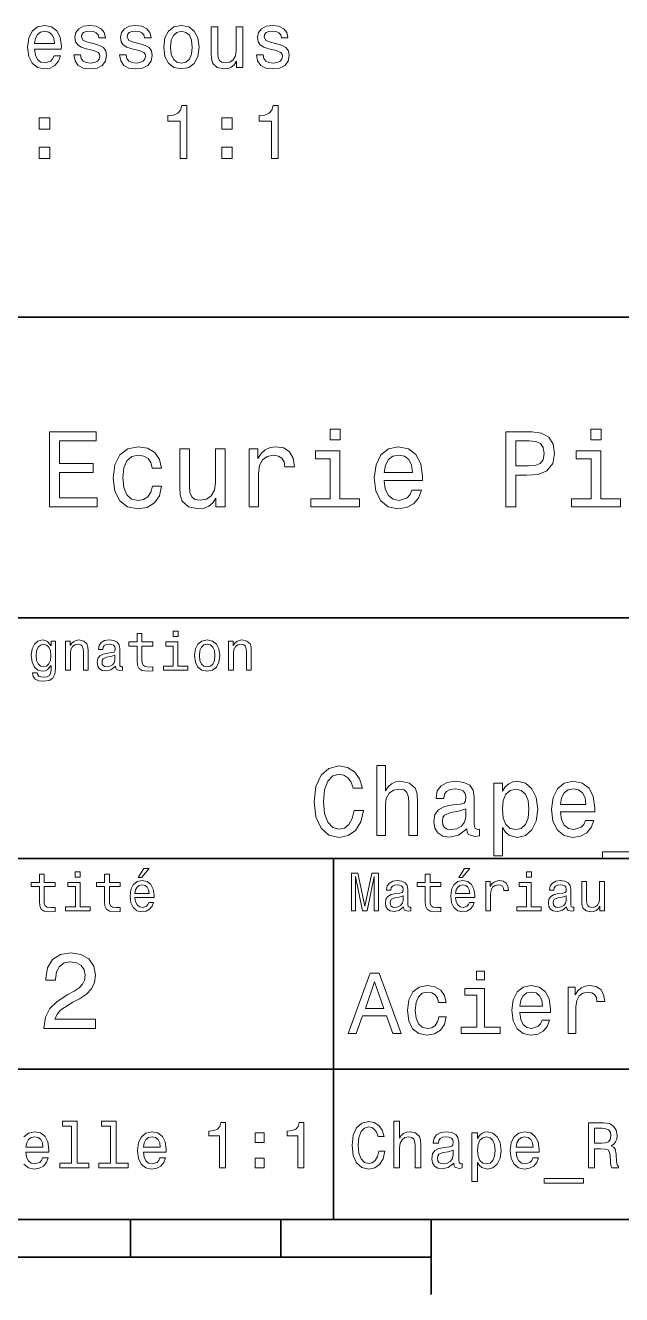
# Model space of a CAD drawing. Extents: x 0 to 297, y 0 to 210.
# Drawn here: x 171.5 to 211.2, y 5 to 89.4 of the extents above; entities that cross this region are included whole.
import ezdxf

# ---------------------------------------------------------------- set-up
doc = ezdxf.new("R2010")
doc.units = 0

msp = doc.modelspace()

# ---------------------------------------------------------------- linework, layer by layer
at = {"color": 7, "lineweight": 35}
for p, q in [((97, 70), (287, 70)), ((162, 50), (287, 50)), ((162, 34), (287, 34)), ((162, 20), (287, 20)), ((10, 10), (287, 10)), ((97, 10), (287, 10)), ((98.5, 7.5), (198.5, 7.5))]:
    msp.add_line(p, q, dxfattribs=at)
at = {"color": 7, "lineweight": 35, "ltscale": 0.35}
msp.add_line((192, 20), (192, 34), dxfattribs=at)
at = {"color": 7, "lineweight": 35, "ltscale": 0.25}
msp.add_line((192, 10), (192, 20), dxfattribs=at)
at = {"color": 7, "lineweight": 35, "ltscale": 0.0625}
for p, q in [((178.5, 10), (178.5, 7.5)), ((188.5, 10), (188.5, 7.5))]:
    msp.add_line(p, q, dxfattribs=at)
at = {"color": 7, "lineweight": 35, "ltscale": 0.125}
msp.add_line((198.5, 10), (198.5, 5), dxfattribs=at)
at = {"color": 7, "lineweight": 13}
for points in [[(172.120255, 87.82589), (173.895477, 87.82589), (173.900513, 88.032661), (173.819824, 88.612633), (173.597931, 89.046356), (173.244904, 89.308601), (172.775879, 89.404419), (172.31694, 89.303558), (171.963913, 89.021133), (171.736969, 88.562202), (171.656281, 87.957016), (171.731934, 87.3367), (171.958878, 86.882805), (172.306854, 86.600388), (172.760742, 86.50457), (173.154114, 86.570129), (173.476883, 86.7416), (173.713913, 87.013931), (173.850082, 87.377045), (173.411316, 87.377045), (173.320541, 87.175316), (173.189423, 87.024017), (172.816223, 86.902985), (172.528763, 86.958458), (172.311905, 87.134972), (172.170685, 87.422432), (172.120255, 87.81076)], [(172.120255, 88.199089), (172.175735, 88.547073), (172.311905, 88.804276), (172.518677, 88.960617), (172.791016, 89.01609), (173.058304, 88.960617), (173.265076, 88.804276), (173.391144, 88.547073), (173.436539, 88.199089)], [(176.094315, 88.178917), (175.665649, 88.279785), (175.347931, 88.395775), (175.24202, 88.632805), (175.272278, 88.799232), (175.378174, 88.920273), (175.549652, 88.995918), (175.796768, 89.026176), (176.033798, 88.995918), (176.220398, 88.905144), (176.341431, 88.768974), (176.391876, 88.587418), (176.825592, 88.587418), (176.825592, 88.597504), (176.749939, 88.925316), (176.543167, 89.182518), (176.220398, 89.343903), (175.796768, 89.404419), (175.368103, 89.343903), (175.05542, 89.177475), (174.858734, 88.930359), (174.798218, 88.617676), (174.843597, 88.315086), (174.984802, 88.103271), (175.216797, 87.951973), (175.554688, 87.846062), (176.048935, 87.725029), (176.351532, 87.598946), (176.43222, 87.498085), (176.462479, 87.346786), (176.417084, 87.160187), (176.296051, 87.018974), (176.099365, 86.9282), (175.837112, 86.897942), (175.559738, 86.9282), (175.358002, 87.034103), (175.221848, 87.205574), (175.166367, 87.442604), (174.737686, 87.442604), (174.808304, 87.039146), (175.015076, 86.746643), (175.34288, 86.570129), (175.796768, 86.50457), (176.270828, 86.570129), (176.61882, 86.746643), (176.830627, 87.02906), (176.906281, 87.397217), (176.8508, 87.714943), (176.694458, 87.931801), (176.437256, 88.073013)], [(179.130341, 88.178917), (178.70166, 88.279785), (178.383942, 88.395775), (178.278046, 88.632805), (178.308289, 88.799232), (178.4142, 88.920273), (178.585678, 88.995918), (178.832794, 89.026176), (179.069824, 88.995918), (179.256424, 88.905144), (179.377457, 88.768974), (179.427887, 88.587418), (179.861603, 88.587418), (179.861603, 88.597504), (179.785965, 88.925316), (179.579193, 89.182518), (179.256424, 89.343903), (178.832794, 89.404419), (178.404114, 89.343903), (178.091431, 89.177475), (177.894745, 88.930359), (177.834229, 88.617676), (177.879623, 88.315086), (178.020828, 88.103271), (178.252823, 87.951973), (178.590714, 87.846062), (179.084961, 87.725029), (179.387543, 87.598946), (179.468231, 87.498085), (179.498505, 87.346786), (179.45311, 87.160187), (179.332077, 87.018974), (179.135391, 86.9282), (178.873138, 86.897942), (178.595764, 86.9282), (178.394028, 87.034103), (178.257858, 87.205574), (178.202393, 87.442604), (177.773712, 87.442604), (177.844315, 87.039146), (178.051086, 86.746643), (178.378906, 86.570129), (178.832794, 86.50457), (179.306854, 86.570129), (179.654846, 86.746643), (179.866653, 87.02906), (179.942307, 87.397217), (179.886826, 87.714943), (179.730484, 87.931801), (179.473282, 88.073013)], [(180.708878, 87.951973), (180.789566, 87.3367), (181.021545, 86.882805), (181.389709, 86.600388), (181.883942, 86.50457), (182.373138, 86.600388), (182.741287, 86.877762), (182.973282, 87.331657), (183.059021, 87.951973), (182.973282, 88.567245), (182.741287, 89.026176), (182.373138, 89.303558), (181.883942, 89.404419), (181.389709, 89.303558), (181.021545, 89.021133), (180.789566, 88.567245)], [(181.162766, 87.957016), (181.20816, 88.410904), (181.349365, 88.738716), (181.576309, 88.940445), (181.883942, 89.011047), (182.186539, 88.940445), (182.413483, 88.743759), (182.554688, 88.410904), (182.605133, 87.957016), (182.554688, 87.498085), (182.413483, 87.16523), (182.186539, 86.963501), (181.883942, 86.897942), (181.576309, 86.963501), (181.349365, 87.16523), (181.20816, 87.498085)], [(185.963913, 89.308601), (185.520111, 89.308601), (185.520111, 87.745201), (185.469681, 87.382088), (185.323425, 87.119843), (185.096481, 86.958458), (184.79892, 86.908028), (184.56189, 86.948372), (184.410599, 87.069405), (184.32486, 87.276176), (184.304688, 87.568687), (184.304688, 89.308601), (183.860886, 89.308601), (183.860886, 87.528343), (183.876022, 87.170273), (183.971832, 86.872719), (184.264343, 86.600388), (184.733368, 86.50457), (184.985535, 86.539871), (185.202393, 86.630646), (185.388977, 86.786987), (185.540283, 87.013931), (185.540283, 86.600388), (185.963913, 86.600388)], [(188.238403, 88.178917), (187.809738, 88.279785), (187.492004, 88.395775), (187.386108, 88.632805), (187.416367, 88.799232), (187.522278, 88.920273), (187.693741, 88.995918), (187.940857, 89.026176), (188.177887, 88.995918), (188.364487, 88.905144), (188.485535, 88.768974), (188.535965, 88.587418), (188.969681, 88.587418), (188.969681, 88.597504), (188.894028, 88.925316), (188.687256, 89.182518), (188.364487, 89.343903), (187.940857, 89.404419), (187.512177, 89.343903), (187.199509, 89.177475), (187.002823, 88.930359), (186.942291, 88.617676), (186.987686, 88.315086), (187.128906, 88.103271), (187.360886, 87.951973), (187.698792, 87.846062), (188.193024, 87.725029), (188.495605, 87.598946), (188.576309, 87.498085), (188.606567, 87.346786), (188.561172, 87.160187), (188.44014, 87.018974), (188.243454, 86.9282), (187.981201, 86.897942), (187.703827, 86.9282), (187.502106, 87.034103), (187.365936, 87.205574), (187.310455, 87.442604), (186.881775, 87.442604), (186.952393, 87.039146), (187.159149, 86.746643), (187.486969, 86.570129), (187.940857, 86.50457), (188.414917, 86.570129), (188.762909, 86.746643), (188.974716, 87.02906), (189.050369, 87.397217), (188.994888, 87.714943), (188.838562, 87.931801), (188.581345, 88.073013)], [(181.793167, 80.553558), (182.252106, 80.553558), (182.252106, 84.078773), (181.909164, 84.078773), (181.81839, 83.771141), (181.636826, 83.564362), (181.359451, 83.443329), (180.976166, 83.402985), (180.976166, 83.044914), (181.793167, 83.044914)], [(187.865204, 80.553558), (188.324142, 80.553558), (188.324142, 84.078773), (187.981201, 84.078773), (187.890427, 83.771141), (187.708862, 83.564362), (187.431488, 83.443329), (187.048203, 83.402985), (187.048203, 83.044914), (187.865204, 83.044914)], [(172.427887, 82.51033), (173.123856, 82.51033), (173.123856, 83.261772), (172.427887, 83.261772)], [(184.571991, 82.51033), (185.267944, 82.51033), (185.267944, 83.261772), (184.571991, 83.261772)], [(172.427887, 80.553558), (173.123856, 80.553558), (173.123856, 81.305), (172.427887, 81.305)], [(184.571991, 80.553558), (185.267944, 80.553558), (185.267944, 81.305), (184.571991, 81.305)], [(192.439484, 62.554031), (191.769455, 62.554031), (191.769455, 61.833572), (192.439484, 61.833572)], [(209.788177, 62.554031), (209.118149, 62.554031), (209.118149, 61.833572), (209.788177, 61.833572)], [(173.109512, 57.381123), (176.279541, 57.381123), (176.279541, 57.986309), (173.772339, 57.986309), (173.772339, 59.679394), (176.005768, 59.679394), (176.005768, 60.277374), (173.772339, 60.277374), (173.772339, 61.775936), (176.221893, 61.775936), (176.221893, 62.381123), (173.109512, 62.381123)], [(203.462524, 57.381123), (204.125351, 57.381123), (204.125351, 59.492073), (204.860229, 59.492073), (205.602295, 59.528095), (206.193085, 59.780258), (206.574921, 60.270172), (206.704605, 60.940201), (206.603745, 61.559795), (206.315552, 62.013687), (205.840057, 62.287464), (205.191635, 62.381123), (203.462524, 62.381123)], [(205.01152, 61.76873), (205.443802, 61.725502), (205.760803, 61.588615), (205.94812, 61.336452), (206.01297, 60.940201), (205.940918, 60.522331), (205.746399, 60.270172), (205.414978, 60.140488), (204.96109, 60.104465), (204.125351, 60.104465), (204.125351, 61.76873)], [(179.932281, 59.967579), (180.559082, 59.967579), (180.429398, 60.543945), (180.119598, 60.997837), (179.636887, 61.278816), (179.010086, 61.386887), (178.318436, 61.242794), (177.792511, 60.839336), (177.46109, 60.183716), (177.345825, 59.304752), (177.453888, 58.432995), (177.778091, 57.78458), (178.289627, 57.381123), (178.988464, 57.244236), (179.608063, 57.352303), (180.090775, 57.6549), (180.42218, 58.130402), (180.566284, 58.764408), (179.96109, 58.764408), (179.853027, 58.36095), (179.651291, 58.058357), (179.363113, 57.871037), (179.010086, 57.8134), (178.570602, 57.907059), (178.253601, 58.195244), (178.059082, 58.663544), (177.994232, 59.326366), (178.059082, 59.974781), (178.260803, 60.443081), (178.585007, 60.731266), (179.010086, 60.83213), (179.38472, 60.767288), (179.66571, 60.601585), (179.853027, 60.327808)], [(184.788177, 61.25), (184.154175, 61.25), (184.154175, 59.016571), (184.082123, 58.497837), (183.873199, 58.123196), (183.548996, 57.892651), (183.123917, 57.820602), (182.785294, 57.878242), (182.569168, 58.051151), (182.446686, 58.346542), (182.417862, 58.764408), (182.417862, 61.25), (181.783859, 61.25), (181.783859, 58.706772), (181.805481, 58.195244), (181.942368, 57.770172), (182.360229, 57.381123), (183.030258, 57.244236), (183.390488, 57.294666), (183.700287, 57.424351), (183.966858, 57.647694), (184.182999, 57.971901), (184.182999, 57.381123), (184.788177, 57.381123)], [(186.380402, 57.381123), (187.014404, 57.381123), (187.014404, 59.592937), (187.079254, 60.12608), (187.273773, 60.507923), (187.590775, 60.738472), (188.015854, 60.817722), (188.332855, 60.767288), (188.570602, 60.623199), (188.714691, 60.378242), (188.765121, 60.046829), (189.406342, 60.046829), (189.319885, 60.630402), (189.082123, 61.048271), (188.685883, 61.30043), (188.145538, 61.386887), (187.778091, 61.32925), (187.46109, 61.185158), (187.180115, 60.940201), (186.956772, 60.608788), (186.956772, 61.25), (186.380402, 61.25)], [(192.417862, 57.914265), (192.417862, 61.120316), (190.789627, 61.120316), (190.789627, 60.579971), (191.783859, 60.579971), (191.783859, 57.914265), (190.48703, 57.914265), (190.48703, 57.381123), (193.729111, 57.381123), (193.729111, 57.914265)], [(195.37175, 59.131844), (197.907776, 59.131844), (197.914978, 59.427231), (197.799713, 60.255764), (197.482712, 60.875359), (196.978378, 61.25), (196.30835, 61.386887), (195.65274, 61.242794), (195.148407, 60.839336), (194.824203, 60.183716), (194.708923, 59.319164), (194.817001, 58.432995), (195.141205, 57.78458), (195.638321, 57.381123), (196.286743, 57.244236), (196.848694, 57.337894), (197.309799, 57.582851), (197.648407, 57.971901), (197.842941, 58.490631), (197.216141, 58.490631), (197.086456, 58.20245), (196.899139, 57.986309), (196.365997, 57.8134), (195.955322, 57.892651), (195.645538, 58.14481), (195.443802, 58.555473), (195.37175, 59.110229)], [(195.37175, 59.664986), (195.451004, 60.162102), (195.645538, 60.529537), (195.940918, 60.75288), (196.329971, 60.83213), (196.711807, 60.75288), (197.007202, 60.529537), (197.187317, 60.162102), (197.252167, 59.664986)], [(209.766571, 57.914265), (209.766571, 61.120316), (208.138321, 61.120316), (208.138321, 60.579971), (209.132568, 60.579971), (209.132568, 57.914265), (207.835724, 57.914265), (207.835724, 57.381123), (211.077805, 57.381123), (211.077805, 57.914265)], [(178.943802, 48.130402), (178.943802, 47.161381), (178.965424, 46.84798), (179.066284, 46.631844), (179.268005, 46.505764), (179.610229, 46.462536), (179.984863, 46.480545), (179.984863, 46.754322), (179.71109, 46.732708), (179.46254, 46.761528), (179.329254, 46.851585), (179.271606, 47.00288), (179.260803, 47.215416), (179.260803, 48.130402), (179.984863, 48.130402), (179.984863, 48.400574), (179.260803, 48.400574), (179.260803, 48.966137), (178.943802, 48.966137), (178.943802, 48.400574), (178.396255, 48.400574), (178.396255, 48.130402)], [(181.667145, 49.117435), (181.332138, 49.117435), (181.332138, 48.757202), (181.667145, 48.757202)], [(173.518738, 46.617435), (173.518738, 48.465416), (173.216141, 48.465416), (173.216141, 48.152016), (172.967575, 48.4366), (172.816284, 48.508644), (172.646973, 48.533859), (172.340775, 48.461815), (172.103027, 48.260086), (171.94812, 47.935879), (171.894089, 47.5), (171.94812, 47.060516), (172.103027, 46.736309), (172.340775, 46.530979), (172.646973, 46.462536), (172.819885, 46.487751), (172.963974, 46.552593), (173.216141, 46.826366), (173.216141, 46.552593), (173.187317, 46.336456), (173.108063, 46.181557), (172.956772, 46.091499), (172.729828, 46.059078), (172.531708, 46.080692), (172.391205, 46.134727), (172.30835, 46.228386), (172.283142, 46.354465), (171.976944, 46.354465), (171.976944, 46.340057), (172.023773, 46.109509), (172.167862, 45.9366), (172.398407, 45.824928), (172.711823, 45.785301), (173.086456, 45.839336), (173.335022, 45.990635), (173.47551, 46.253601)], [(172.221909, 47.5), (172.254318, 47.820606), (172.351593, 48.058357), (172.502884, 48.198845), (172.704605, 48.249279), (172.917145, 48.198845), (173.075653, 48.058357), (173.172913, 47.820606), (173.208939, 47.5), (173.172913, 47.172188), (173.075653, 46.938038), (172.917145, 46.793949), (172.704605, 46.747116), (172.502884, 46.793949), (172.351593, 46.938038), (172.254318, 47.175793)], [(174.181549, 46.530979), (174.498566, 46.530979), (174.498566, 47.647694), (174.530975, 47.903458), (174.635452, 48.090778), (174.797546, 48.206051), (175.013687, 48.249279), (175.1866, 48.213257), (175.294662, 48.115993), (175.348709, 47.953888), (175.366714, 47.737751), (175.366714, 46.530979), (175.683716, 46.530979), (175.683716, 47.802593), (175.669312, 48.058357), (175.604462, 48.270893), (175.391937, 48.465416), (175.060516, 48.533859), (174.876801, 48.508644), (174.721909, 48.440201), (174.588623, 48.324928), (174.484146, 48.170029), (174.484146, 48.465416), (174.181549, 48.465416)], [(177.499283, 46.783142), (177.499283, 46.772335), (177.517288, 46.649857), (177.57132, 46.5634), (177.798264, 46.494957), (177.974777, 46.523773), (177.974777, 46.76873), (177.899139, 46.757923), (177.798264, 46.804756), (177.780258, 46.948845), (177.780258, 47.950287), (177.73703, 48.206051), (177.610947, 48.386166), (177.391205, 48.494236), (177.081406, 48.533859), (176.778824, 48.490635), (176.555481, 48.368156), (176.414978, 48.177231), (176.368149, 47.925072), (176.368149, 47.903458), (176.65274, 47.903458), (176.677948, 48.054756), (176.757202, 48.162823), (176.886887, 48.227665), (177.070602, 48.25288), (177.247116, 48.234871), (177.373199, 48.180836), (177.448853, 48.087173), (177.47406, 47.957493), (177.459656, 47.806194), (177.402023, 47.730545), (177.257919, 47.694523), (176.987747, 47.665707), (176.677948, 47.600864), (176.458206, 47.485592), (176.328537, 47.305473), (176.28891, 47.038906), (176.324921, 46.801151), (176.4366, 46.624638), (176.616714, 46.512966), (176.86528, 46.473343), (177.200287, 46.548992)], [(181.656342, 46.79755), (181.656342, 48.400574), (180.842224, 48.400574), (180.842224, 48.130402), (181.33934, 48.130402), (181.33934, 46.79755), (180.690918, 46.79755), (180.690918, 46.530979), (182.311966, 46.530979), (182.311966, 46.79755)], [(182.762253, 47.496399), (182.819885, 47.056915), (182.985596, 46.732708), (183.248566, 46.530979), (183.601593, 46.462536), (183.951004, 46.530979), (184.213974, 46.729107), (184.379684, 47.053314), (184.440918, 47.496399), (184.379684, 47.935879), (184.213974, 48.263687), (183.951004, 48.461815), (183.601593, 48.533859), (183.248566, 48.461815), (182.985596, 48.260086), (182.819885, 47.935879)], [(183.086456, 47.5), (183.118881, 47.824207), (183.219742, 48.058357), (183.381851, 48.20245), (183.601593, 48.25288), (183.817719, 48.20245), (183.979828, 48.061958), (184.080688, 47.824207), (184.116714, 47.5), (184.080688, 47.172188), (183.979828, 46.934437), (183.817719, 46.790344), (183.601593, 46.743515), (183.381851, 46.790344), (183.219742, 46.934437), (183.118881, 47.172188)], [(185.024506, 46.530979), (185.341492, 46.530979), (185.341492, 47.647694), (185.373917, 47.903458), (185.478394, 48.090778), (185.640488, 48.206051), (185.856628, 48.249279), (186.029541, 48.213257), (186.137604, 48.115993), (186.19165, 47.953888), (186.209656, 47.737751), (186.209656, 46.530979), (186.526657, 46.530979), (186.526657, 47.802593), (186.512253, 48.058357), (186.447403, 48.270893), (186.234879, 48.465416), (185.903458, 48.533859), (185.719742, 48.508644), (185.56485, 48.440201), (185.431564, 48.324928), (185.327087, 48.170029), (185.327087, 48.465416), (185.024506, 48.465416)], [(177.463257, 47.208214), (177.420029, 47.020893), (177.304749, 46.876801), (177.131851, 46.783142), (176.919312, 46.750721), (176.782425, 46.76873), (176.68515, 46.826366), (176.623917, 46.927231), (176.605911, 47.067722), (176.620316, 47.193802), (176.677948, 47.283859), (176.908508, 47.384727), (177.200287, 47.427952), (177.463257, 47.514408)], [(193.371048, 37.203171), (193.241364, 36.658501), (193.02739, 36.269451), (192.729111, 36.029537), (192.378967, 35.951729), (191.957504, 36.068443), (191.626801, 36.418587), (191.406342, 36.989193), (191.335022, 37.780258), (191.406342, 38.564842), (191.620316, 39.14193), (191.951019, 39.492073), (192.378967, 39.615273), (192.690201, 39.55043), (192.956055, 39.368874), (193.163544, 39.077087), (193.306198, 38.675072), (193.922195, 38.675072), (193.727676, 39.291065), (193.390488, 39.757923), (192.930115, 40.049709), (192.378967, 40.153458), (191.69165, 39.991352), (191.166428, 39.537464), (190.829254, 38.791786), (190.71254, 37.780258), (190.829254, 36.76873), (191.166428, 36.023052), (191.69165, 35.562679), (192.378967, 35.407059), (192.981995, 35.530258), (193.468307, 35.873917), (193.811966, 36.438038), (193.993515, 37.203171)], [(194.881851, 35.530258), (195.452454, 35.530258), (195.452454, 37.540344), (195.510818, 38.000721), (195.698853, 38.337894), (195.990646, 38.545387), (196.379684, 38.623199), (196.690933, 38.558357), (196.885452, 38.383286), (196.982712, 38.091499), (197.015137, 37.70245), (197.015137, 35.530258), (197.585739, 35.530258), (197.585739, 37.819164), (197.559799, 38.279537), (197.443085, 38.662102), (197.060516, 39.012245), (196.463989, 39.135445), (196.139771, 39.090057), (195.860962, 38.966858), (195.627533, 38.772331), (195.452454, 38.506485), (195.452454, 40.185879), (194.881851, 40.185879)], [(200.85376, 35.98415), (200.85376, 35.964695), (200.886169, 35.744236), (200.983429, 35.588615), (201.391937, 35.465416), (201.709656, 35.517288), (201.709656, 35.958214), (201.573486, 35.938759), (201.391937, 36.023052), (201.359512, 36.282421), (201.359512, 38.085014), (201.281708, 38.545387), (201.054764, 38.869595), (200.659225, 39.064121), (200.101593, 39.135445), (199.556915, 39.057636), (199.154907, 38.837173), (198.902023, 38.493515), (198.817734, 38.039623), (198.817734, 38.000721), (199.329971, 38.000721), (199.375366, 38.273052), (199.518021, 38.467579), (199.75145, 38.584293), (200.082138, 38.629681), (200.399857, 38.59726), (200.626801, 38.5), (200.76297, 38.331409), (200.808365, 38.09798), (200.782425, 37.825645), (200.67868, 37.68948), (200.419312, 37.624638), (199.932999, 37.572765), (199.375366, 37.456051), (198.979828, 37.248558), (198.746399, 36.924351), (198.675079, 36.444523), (198.739914, 36.016571), (198.940933, 35.698845), (199.265137, 35.497837), (199.71254, 35.426514), (200.315567, 35.562679)], [(203.226944, 38.474064), (203.226944, 39.012245), (202.656342, 39.012245), (202.656342, 34.181557), (203.226944, 34.181557), (203.226944, 36.061958), (203.427963, 35.757202), (203.654907, 35.556194), (204.22551, 35.407059), (204.770172, 35.530258), (205.198135, 35.899857), (205.476944, 36.483429), (205.580704, 37.274494), (205.476944, 38.059078), (205.198135, 38.642651), (204.770172, 39.005764), (204.22551, 39.135445), (203.914276, 39.096542), (203.648422, 38.973343), (203.421478, 38.76585)], [(207.091507, 37.105907), (209.373932, 37.105907), (209.380402, 37.371758), (209.276657, 38.117435), (208.991364, 38.675072), (208.537476, 39.012245), (207.934448, 39.135445), (207.344391, 39.005764), (206.890503, 38.642651), (206.598709, 38.052593), (206.494965, 37.274494), (206.592224, 36.476944), (206.884018, 35.893372), (207.331421, 35.530258), (207.914993, 35.407059), (208.420761, 35.491352), (208.835739, 35.711815), (209.140503, 36.061958), (209.315567, 36.528816), (208.75145, 36.528816), (208.634735, 36.269451), (208.466141, 36.074928), (207.986313, 35.919308), (207.616714, 35.990631), (207.337906, 36.217579), (207.156342, 36.587173), (207.091507, 37.086452)], [(204.12825, 35.919308), (203.745682, 36.003601), (203.466858, 36.262966), (203.291794, 36.684437), (203.233429, 37.274494), (203.291794, 37.858067), (203.466858, 38.279537), (203.745682, 38.532421), (204.12825, 38.623199), (204.478394, 38.532421), (204.757202, 38.273052), (204.932281, 37.851585), (204.997131, 37.274494), (204.932281, 36.690922), (204.757202, 36.262966), (204.478394, 36.003601)], [(207.091507, 37.585735), (207.162827, 38.033138), (207.337906, 38.363831), (207.60376, 38.564842), (207.953888, 38.636166), (208.297562, 38.564842), (208.5634, 38.363831), (208.72551, 38.033138), (208.783875, 37.585735)], [(200.78891, 36.749279), (200.711105, 36.412102), (200.503601, 36.152737), (200.192368, 35.98415), (199.809799, 35.925793), (199.5634, 35.958214), (199.388336, 36.061958), (199.278107, 36.243515), (199.245682, 36.496395), (199.271622, 36.723343), (199.375366, 36.885445), (199.790344, 37.067001), (200.315567, 37.14481), (200.78891, 37.30043)], [(209.886169, 34.453888), (209.886169, 34), (213.789627, 34), (213.789627, 34.453888)], [(172.438034, 32.130402), (172.438034, 31.161383), (172.459656, 30.847982), (172.560516, 30.631844), (172.762253, 30.505762), (173.104462, 30.462536), (173.479111, 30.480547), (173.479111, 30.754322), (173.205338, 30.732708), (172.956772, 30.761526), (172.823486, 30.851583), (172.765854, 31.002882), (172.755035, 31.215418), (172.755035, 32.130402), (173.479111, 32.130402), (173.479111, 32.400574), (172.755035, 32.400574), (172.755035, 32.966137), (172.438034, 32.966137), (172.438034, 32.400574), (171.890488, 32.400574), (171.890488, 32.130402)], [(175.161377, 33.117435), (174.82637, 33.117435), (174.82637, 32.757202), (175.161377, 32.757202)], [(176.775223, 32.130402), (176.775223, 31.161383), (176.796829, 30.847982), (176.89769, 30.631844), (177.099426, 30.505762), (177.44165, 30.462536), (177.816284, 30.480547), (177.816284, 30.754322), (177.542511, 30.732708), (177.293945, 30.761526), (177.16066, 30.851583), (177.103027, 31.002882), (177.092224, 31.215418), (177.092224, 32.130402), (177.816284, 32.130402), (177.816284, 32.400574), (177.092224, 32.400574), (177.092224, 32.966137), (176.775223, 32.966137), (176.775223, 32.400574), (176.227661, 32.400574), (176.227661, 32.130402)], [(179.015854, 32.728386), (179.228394, 32.728386), (179.729111, 33.340778), (179.376083, 33.340778)], [(193.183716, 30.530979), (193.46109, 30.530979), (193.46109, 32.80043), (193.929398, 30.530979), (194.239197, 30.530979), (194.703888, 32.80043), (194.703888, 30.530979), (194.984863, 30.530979), (194.984863, 33.030979), (194.545395, 33.030979), (194.08429, 30.826368), (193.626801, 33.030979), (193.183716, 33.030979)], [(198.100861, 32.130402), (198.100861, 31.161383), (198.122482, 30.847982), (198.223343, 30.631844), (198.425079, 30.505762), (198.767288, 30.462536), (199.141937, 30.480547), (199.141937, 30.754322), (198.868149, 30.732708), (198.619598, 30.761526), (198.486313, 30.851583), (198.42868, 31.002882), (198.417862, 31.215418), (198.417862, 32.130402), (199.141937, 32.130402), (199.141937, 32.400574), (198.417862, 32.400574), (198.417862, 32.966137), (198.100861, 32.966137), (198.100861, 32.400574), (197.553314, 32.400574), (197.553314, 32.130402)], [(200.341492, 32.728386), (200.554031, 32.728386), (201.054749, 33.340778), (200.701736, 33.340778)], [(205.161377, 33.117435), (204.82637, 33.117435), (204.82637, 32.757202), (205.161377, 32.757202)], [(175.150574, 30.79755), (175.150574, 32.400574), (174.336456, 32.400574), (174.336456, 32.130402), (174.833572, 32.130402), (174.833572, 30.79755), (174.185165, 30.79755), (174.185165, 30.530979), (175.806198, 30.530979), (175.806198, 30.79755)], [(178.796112, 31.40634), (180.064117, 31.40634), (180.067719, 31.554033), (180.010086, 31.9683), (179.851593, 32.278099), (179.599426, 32.465416), (179.264404, 32.533859), (178.9366, 32.461815), (178.684433, 32.260086), (178.522339, 31.932276), (178.464691, 31.5), (178.518738, 31.056915), (178.680832, 30.732708), (178.929398, 30.530979), (179.253601, 30.462536), (179.534576, 30.509365), (179.765137, 30.631844), (179.934433, 30.826368), (180.031708, 31.085733), (179.718292, 31.085733), (179.653458, 30.941643), (179.559799, 30.833572), (179.293228, 30.747118), (179.087891, 30.786743), (178.932999, 30.912823), (178.832138, 31.118155), (178.796112, 31.395533)], [(178.796112, 31.672911), (178.835739, 31.921469), (178.932999, 32.105186), (179.080688, 32.216858), (179.275208, 32.256485), (179.466141, 32.216858), (179.613831, 32.105186), (179.703888, 31.921469), (179.736313, 31.672911)], [(196.656342, 30.78314), (196.656342, 30.772333), (196.674347, 30.649855), (196.728394, 30.5634), (196.955338, 30.494957), (197.131851, 30.523775), (197.131851, 30.768732), (197.056198, 30.757925), (196.955338, 30.804754), (196.937317, 30.948847), (196.937317, 31.950287), (196.894089, 32.206051), (196.768005, 32.386166), (196.548264, 32.494236), (196.23848, 32.533859), (195.935883, 32.490635), (195.71254, 32.368156), (195.572052, 32.177231), (195.525223, 31.925072), (195.525223, 31.903458), (195.809799, 31.903458), (195.835022, 32.054756), (195.914261, 32.162823), (196.043945, 32.227665), (196.227661, 32.25288), (196.404175, 32.234871), (196.530258, 32.180836), (196.605911, 32.087173), (196.631119, 31.957493), (196.616714, 31.806194), (196.559082, 31.730547), (196.414978, 31.694523), (196.144806, 31.665705), (195.835022, 31.600864), (195.61528, 31.48559), (195.485596, 31.305475), (195.445969, 31.038904), (195.481995, 30.801151), (195.593658, 30.62464), (195.773773, 30.512968), (196.022339, 30.473343), (196.357346, 30.54899)], [(200.121765, 31.40634), (201.389771, 31.40634), (201.393372, 31.554033), (201.335739, 31.9683), (201.177231, 32.278099), (200.925079, 32.465416), (200.590057, 32.533859), (200.262253, 32.461815), (200.010086, 32.260086), (199.847977, 31.932276), (199.790344, 31.5), (199.844376, 31.056915), (200.006485, 30.732708), (200.255051, 30.530979), (200.579254, 30.462536), (200.860229, 30.509365), (201.090775, 30.631844), (201.260086, 30.826368), (201.357346, 31.085733), (201.043945, 31.085733), (200.979111, 30.941643), (200.885452, 30.833572), (200.618881, 30.747118), (200.413544, 30.786743), (200.258652, 30.912823), (200.157776, 31.118155), (200.121765, 31.395533)], [(200.121765, 31.672911), (200.161377, 31.921469), (200.258652, 32.105186), (200.406342, 32.216858), (200.600861, 32.256485), (200.791794, 32.216858), (200.939484, 32.105186), (201.029541, 31.921469), (201.061966, 31.672911)], [(202.131851, 30.530979), (202.448853, 30.530979), (202.448853, 31.636887), (202.481262, 31.903458), (202.578537, 32.094379), (202.73703, 32.209652), (202.94957, 32.249279), (203.108063, 32.224064), (203.226944, 32.152016), (203.298996, 32.029537), (203.324203, 31.863832), (203.644806, 31.863832), (203.601593, 32.155621), (203.482712, 32.364552), (203.284576, 32.490635), (203.014404, 32.533859), (202.830688, 32.505043), (202.672195, 32.432995), (202.531708, 32.310516), (202.420029, 32.144814), (202.420029, 32.465416), (202.131851, 32.465416)], [(205.150574, 30.79755), (205.150574, 32.400574), (204.336456, 32.400574), (204.336456, 32.130402), (204.833572, 32.130402), (204.833572, 30.79755), (204.185165, 30.79755), (204.185165, 30.530979), (205.806198, 30.530979), (205.806198, 30.79755)], [(207.499283, 30.78314), (207.499283, 30.772333), (207.517288, 30.649855), (207.57132, 30.5634), (207.798264, 30.494957), (207.974777, 30.523775), (207.974777, 30.768732), (207.899139, 30.757925), (207.798264, 30.804754), (207.780258, 30.948847), (207.780258, 31.950287), (207.73703, 32.206051), (207.610947, 32.386166), (207.391205, 32.494236), (207.081406, 32.533859), (206.778824, 32.490635), (206.555481, 32.368156), (206.414978, 32.177231), (206.368149, 31.925072), (206.368149, 31.903458), (206.65274, 31.903458), (206.677948, 32.054756), (206.757202, 32.162823), (206.886887, 32.227665), (207.070602, 32.25288), (207.247116, 32.234871), (207.373199, 32.180836), (207.448853, 32.087173), (207.47406, 31.957493), (207.459656, 31.806194), (207.402023, 31.730547), (207.257919, 31.694523), (206.987747, 31.665705), (206.677948, 31.600864), (206.458206, 31.48559), (206.328537, 31.305475), (206.28891, 31.038904), (206.324921, 30.801151), (206.4366, 30.62464), (206.616714, 30.512968), (206.86528, 30.473343), (207.200287, 30.54899)], [(210.010086, 32.465416), (209.693085, 32.465416), (209.693085, 31.348703), (209.657059, 31.089336), (209.552597, 30.902016), (209.390488, 30.786743), (209.177948, 30.750719), (209.008636, 30.779539), (208.900574, 30.865993), (208.83934, 31.013687), (208.824921, 31.222622), (208.824921, 32.465416), (208.507919, 32.465416), (208.507919, 31.193804), (208.518738, 30.93804), (208.587173, 30.725504), (208.796112, 30.530979), (209.131119, 30.462536), (209.311234, 30.487751), (209.466141, 30.552593), (209.599426, 30.664265), (209.707489, 30.826368), (209.707489, 30.530979), (210.010086, 30.530979)], [(196.620316, 31.208212), (196.577087, 31.020893), (196.461823, 30.876801), (196.28891, 30.78314), (196.07637, 30.750719), (195.939484, 30.768732), (195.842224, 30.826368), (195.780975, 30.927233), (195.76297, 31.067722), (195.777374, 31.193804), (195.835022, 31.283861), (196.065567, 31.384726), (196.357346, 31.427954), (196.620316, 31.514408)], [(207.463257, 31.208212), (207.420029, 31.020893), (207.304749, 30.876801), (207.131851, 30.78314), (206.919312, 30.750719), (206.782425, 30.768732), (206.68515, 30.826368), (206.623917, 30.927233), (206.605911, 31.067722), (206.620316, 31.193804), (206.677948, 31.283861), (206.908508, 31.384726), (207.200287, 31.427954), (207.463257, 31.514408)], [(172.742065, 22.700289), (176.178665, 22.700289), (176.178665, 23.319885), (173.462524, 23.319885), (173.613831, 23.658503), (173.873199, 23.939482), (174.672897, 24.45101), (175.097977, 24.667147), (175.573486, 24.976946), (175.912094, 25.337177), (176.106628, 25.762249), (176.178665, 26.244957), (176.056183, 26.850143), (175.717575, 27.325649), (175.198837, 27.628242), (174.528809, 27.736313), (173.837173, 27.613834), (173.311234, 27.275217), (172.97261, 26.734871), (172.857346, 26.021614), (172.857346, 25.92075), (173.512955, 25.92075), (173.512955, 25.978386), (173.577805, 26.4683), (173.772324, 26.828531), (174.082123, 27.059078), (174.492783, 27.138329), (174.91066, 27.066282), (175.220459, 26.886168), (175.42218, 26.605188), (175.494232, 26.252163), (175.443802, 25.92075), (175.306915, 25.639771), (175.076355, 25.394814), (174.759354, 25.178675), (174.33429, 24.948128), (173.628235, 24.501442), (173.131119, 24.025938), (172.835724, 23.449568), (172.742065, 22.721903)], [(192.982712, 22.360231), (193.51297, 22.360231), (193.933716, 23.536024), (195.530258, 23.536024), (195.951004, 22.360231), (196.492798, 22.360231), (195.028824, 26.365995), (194.440918, 26.365995)], [(202.048996, 26.49856), (201.51297, 26.49856), (201.51297, 25.922192), (202.048996, 25.922192)], [(194.118149, 24.025938), (194.734863, 25.789627), (195.351578, 24.025938)], [(198.982712, 24.429396), (199.484146, 24.429396), (199.380402, 24.890491), (199.132568, 25.253603), (198.746399, 25.478386), (198.244949, 25.564842), (197.69165, 25.449568), (197.270889, 25.126802), (197.005768, 24.602306), (196.913544, 23.899136), (197, 23.201731), (197.259369, 22.682999), (197.668594, 22.360231), (198.227661, 22.250721), (198.723343, 22.337177), (199.109512, 22.579252), (199.374634, 22.959656), (199.489914, 23.46686), (199.005768, 23.46686), (198.919312, 23.144093), (198.757919, 22.902018), (198.527374, 22.752163), (198.244949, 22.706053), (197.893372, 22.780981), (197.639771, 23.011528), (197.484146, 23.386168), (197.432281, 23.916428), (197.484146, 24.43516), (197.645538, 24.809799), (197.904892, 25.040346), (198.244949, 25.121038), (198.544662, 25.069164), (198.769455, 24.9366), (198.919312, 24.717581)], [(202.031708, 22.786745), (202.031708, 25.351585), (200.729111, 25.351585), (200.729111, 24.91931), (201.52449, 24.91931), (201.52449, 22.786745), (200.48703, 22.786745), (200.48703, 22.360231), (203.080688, 22.360231), (203.080688, 22.786745)], [(204.394806, 23.760807), (206.42363, 23.760807), (206.429398, 23.99712), (206.337173, 24.659943), (206.083572, 25.155621), (205.680115, 25.455332), (205.144089, 25.564842), (204.619598, 25.449568), (204.216141, 25.126802), (203.956772, 24.602306), (203.864548, 23.910664), (203.951004, 23.201731), (204.210373, 22.682999), (204.608063, 22.360231), (205.126801, 22.250721), (205.57637, 22.325649), (205.945251, 22.521614), (206.216141, 22.832853), (206.371765, 23.247839), (205.870316, 23.247839), (205.766571, 23.017292), (205.616714, 22.844381), (205.190201, 22.706053), (204.861664, 22.769453), (204.613831, 22.971182), (204.452454, 23.299713), (204.394806, 23.743517)], [(207.610947, 22.360231), (208.118149, 22.360231), (208.118149, 24.129684), (208.170029, 24.556196), (208.325653, 24.861671), (208.579254, 25.04611), (208.919312, 25.10951), (209.172913, 25.069164), (209.363113, 24.953892), (209.478394, 24.757925), (209.518738, 24.492796), (210.031708, 24.492796), (209.96254, 24.959656), (209.772339, 25.293949), (209.455338, 25.495678), (209.023056, 25.564842), (208.729111, 25.518732), (208.47551, 25.40346), (208.250717, 25.207493), (208.072052, 24.942364), (208.072052, 25.455332), (207.610947, 25.455332)], [(204.394806, 24.187321), (204.458206, 24.585014), (204.613831, 24.878963), (204.850143, 25.057638), (205.161377, 25.121038), (205.466858, 25.057638), (205.703171, 24.878963), (205.84726, 24.585014), (205.899139, 24.187321)], [(174.572052, 16.212536), (174.572052, 13.748559), (173.789627, 13.748559), (173.789627, 13.428675), (175.730545, 13.428675), (175.730545, 13.748559), (174.952454, 13.748559), (174.952454, 16.532421), (173.97551, 16.532421), (173.97551, 16.212536)], [(177.174347, 16.212536), (177.174347, 13.748559), (176.391937, 13.748559), (176.391937, 13.428675), (178.332855, 13.428675), (178.332855, 13.748559), (177.554749, 13.748559), (177.554749, 16.532421), (176.577805, 16.532421), (176.577805, 16.212536)], [(184.416412, 13.428675), (184.809784, 13.428675), (184.809784, 16.450289), (184.515839, 16.450289), (184.438034, 16.1866), (184.28241, 16.009367), (184.044662, 15.905621), (183.716125, 15.871038), (183.716125, 15.564121), (184.416412, 15.564121)], [(189.621033, 13.428675), (190.014404, 13.428675), (190.014404, 16.450289), (189.720459, 16.450289), (189.642639, 16.1866), (189.48703, 16.009367), (189.249268, 15.905621), (188.920746, 15.871038), (188.920746, 15.564121), (189.621033, 15.564121)], [(195.001434, 14.543948), (194.914978, 14.180836), (194.772339, 13.92147), (194.573486, 13.761528), (194.340057, 13.709655), (194.059082, 13.787464), (193.838623, 14.020894), (193.691635, 14.401298), (193.644089, 14.928675), (193.691635, 15.45173), (193.83429, 15.836456), (194.054749, 16.069885), (194.340057, 16.152018), (194.547546, 16.108789), (194.724777, 15.987753), (194.863113, 15.793228), (194.958206, 15.525217), (195.368881, 15.525217), (195.239197, 15.93588), (195.014404, 16.247118), (194.707489, 16.441643), (194.340057, 16.510807), (193.881851, 16.402739), (193.531708, 16.100145), (193.306915, 15.603026), (193.229111, 14.928675), (193.306915, 14.254323), (193.531708, 13.757205), (193.881851, 13.450289), (194.340057, 13.346542), (194.742081, 13.428675), (195.066284, 13.657782), (195.295395, 14.033862), (195.416428, 14.543948)], [(196.008652, 13.428675), (196.389053, 13.428675), (196.389053, 14.768732), (196.427948, 15.075649), (196.553314, 15.300432), (196.747833, 15.438761), (197.007202, 15.490635), (197.214691, 15.447407), (197.344376, 15.330692), (197.409225, 15.136168), (197.430832, 14.876801), (197.430832, 13.428675), (197.811234, 13.428675), (197.811234, 14.954612), (197.793945, 15.261528), (197.716141, 15.516571), (197.46109, 15.75), (197.0634, 15.832133), (196.84726, 15.801874), (196.661377, 15.719741), (196.505768, 15.590058), (196.389053, 15.412825), (196.389053, 16.532421), (196.008652, 16.532421)], [(208.951004, 13.428675), (209.353027, 13.428675), (209.353027, 14.695246), (209.763687, 14.695246), (210.066284, 14.682277), (210.256485, 14.621758), (210.360229, 14.479107), (210.403458, 14.224064), (210.425079, 13.835014), (210.451004, 13.579971), (210.502884, 13.428675), (210.956772, 13.428675), (210.956772, 13.510807), (210.857346, 13.631845), (210.822769, 13.856628), (210.792511, 14.340778), (210.719025, 14.699568), (210.619598, 14.81196), (210.463974, 14.894093), (210.636887, 15.002162), (210.757919, 15.153459), (210.835739, 15.34366), (210.861664, 15.572767), (210.801147, 15.93588), (210.628235, 16.208214), (210.342941, 16.372478), (209.953888, 16.428675), (208.951004, 16.428675)], [(209.841492, 16.061239), (210.105194, 16.035303), (210.291061, 15.953171), (210.407776, 15.801874), (210.446686, 15.564121), (210.403458, 15.313401), (210.286743, 15.162104), (210.087891, 15.084294), (209.815567, 15.06268), (209.353027, 15.06268), (209.353027, 16.061239)], [(171.546112, 14.798992), (171.593658, 15.097262), (171.710373, 15.317724), (171.887604, 15.45173), (172.121033, 15.49928), (172.350143, 15.45173), (172.527374, 15.317724), (172.635452, 15.097262), (172.674347, 14.798992)], [(179.353027, 14.479107), (180.874634, 14.479107), (180.878967, 14.656341), (180.809799, 15.153459), (180.619598, 15.525217), (180.317001, 15.75), (179.914978, 15.832133), (179.521606, 15.745678), (179.219025, 15.503603), (179.02449, 15.110231), (178.955338, 14.591499), (179.020172, 14.059798), (179.214691, 13.67075), (179.51297, 13.428675), (179.902023, 13.346542), (180.239197, 13.402739), (180.515854, 13.549712), (180.719025, 13.783141), (180.835739, 14.09438), (180.459656, 14.09438), (180.381851, 13.92147), (180.269455, 13.791787), (179.94957, 13.688041), (179.703171, 13.735591), (179.517288, 13.886888), (179.396255, 14.133286), (179.353027, 14.466139)], [(179.353027, 14.798992), (179.400574, 15.097262), (179.517288, 15.317724), (179.694519, 15.45173), (179.927948, 15.49928), (180.157059, 15.45173), (180.33429, 15.317724), (180.442368, 15.097262), (180.481262, 14.798992)], [(186.798264, 15.105908), (187.394806, 15.105908), (187.394806, 15.75), (186.798264, 15.75)], [(199.989914, 13.731268), (199.989914, 13.7183), (200.011536, 13.571326), (200.07637, 13.46758), (200.348709, 13.385448), (200.560516, 13.42003), (200.560516, 13.713977), (200.469742, 13.701009), (200.348709, 13.757205), (200.327087, 13.930116), (200.327087, 15.131845), (200.275223, 15.438761), (200.123917, 15.6549), (199.860229, 15.784582), (199.48848, 15.832133), (199.125366, 15.78026), (198.857346, 15.633286), (198.688766, 15.404179), (198.632568, 15.101585), (198.632568, 15.075649), (198.97406, 15.075649), (199.004318, 15.257205), (199.099426, 15.386889), (199.255051, 15.464698), (199.47551, 15.494957), (199.687317, 15.473343), (199.838623, 15.408502), (199.929398, 15.29611), (199.959656, 15.140491), (199.942368, 14.958934), (199.873199, 14.868156), (199.700287, 14.824928), (199.376083, 14.790346), (199.004318, 14.712537), (198.740631, 14.574208), (198.585022, 14.358069), (198.53746, 14.038185), (198.580688, 13.752882), (198.714691, 13.541066), (198.930832, 13.407061), (199.229111, 13.35951), (199.631119, 13.450289)], [(201.572052, 15.391211), (201.572052, 15.75), (201.19165, 15.75), (201.19165, 12.529539), (201.572052, 12.529539), (201.572052, 13.783141), (201.706055, 13.579971), (201.857346, 13.445966), (202.237747, 13.346542), (202.600861, 13.428675), (202.886169, 13.675073), (203.072052, 14.064121), (203.141205, 14.591499), (203.072052, 15.114553), (202.886169, 15.503603), (202.600861, 15.745678), (202.237747, 15.832133), (202.030258, 15.806196), (201.853027, 15.724064), (201.701736, 15.585735)], [(202.172913, 13.688041), (201.917862, 13.744237), (201.731995, 13.917148), (201.61528, 14.198127), (201.57637, 14.591499), (201.61528, 14.980548), (201.731995, 15.261528), (201.917862, 15.430116), (202.172913, 15.490635), (202.406342, 15.430116), (202.592224, 15.257205), (202.708939, 14.976225), (202.752167, 14.591499), (202.708939, 14.20245), (202.592224, 13.917148), (202.406342, 13.744237)], [(204.148422, 14.479107), (205.670029, 14.479107), (205.674347, 14.656341), (205.605194, 15.153459), (205.414993, 15.525217), (205.112396, 15.75), (204.710373, 15.832133), (204.317001, 15.745678), (204.014404, 15.503603), (203.819885, 15.110231), (203.750717, 14.591499), (203.815567, 14.059798), (204.010086, 13.67075), (204.308365, 13.428675), (204.697403, 13.346542), (205.034576, 13.402739), (205.311234, 13.549712), (205.514404, 13.783141), (205.631119, 14.09438), (205.255051, 14.09438), (205.177231, 13.92147), (205.06485, 13.791787), (204.744965, 13.688041), (204.498566, 13.735591), (204.312683, 13.886888), (204.19165, 14.133286), (204.148422, 14.466139)], [(204.148422, 14.798992), (204.195969, 15.097262), (204.312683, 15.317724), (204.489914, 15.45173), (204.723343, 15.49928), (204.952454, 15.45173), (205.129684, 15.317724), (205.237747, 15.097262), (205.276657, 14.798992)], [(199.946686, 14.241355), (199.894806, 14.016571), (199.756485, 13.84366), (199.548996, 13.731268), (199.293945, 13.692364), (199.129684, 13.713977), (199.01297, 13.783141), (198.939484, 13.904179), (198.917862, 14.072767), (198.935165, 14.224064), (199.004318, 14.332133), (199.280975, 14.453171), (199.631119, 14.505044), (199.946686, 14.60879)], [(186.798264, 13.428675), (187.394806, 13.428675), (187.394806, 14.072767), (186.798264, 14.072767)], [(206.011536, 12.711096), (206.011536, 12.408502), (208.613831, 12.408502), (208.613831, 12.711096)]]:
    msp.add_lwpolyline(points, close=True, dxfattribs=at)
msp.add_lwpolyline([(171.407776, 13.67075), (171.706055, 13.428675), (172.095108, 13.346542), (172.432281, 13.402739), (172.708939, 13.549712), (172.912109, 13.783141), (173.028824, 14.09438), (172.65274, 14.09438), (172.574936, 13.92147), (172.46254, 13.791787), (172.142654, 13.688041), (171.896255, 13.735591), (171.710373, 13.886888), (171.58934, 14.133286), (171.546112, 14.466139), (171.546112, 14.479107), (173.067719, 14.479107), (173.072052, 14.656341), (173.002884, 15.153459), (172.812683, 15.525217), (172.510086, 15.75), (172.108063, 15.832133), (171.714691, 15.745678), (171.412109, 15.503603)], dxfattribs=at)

doc.saveas('drawing.dxf')
